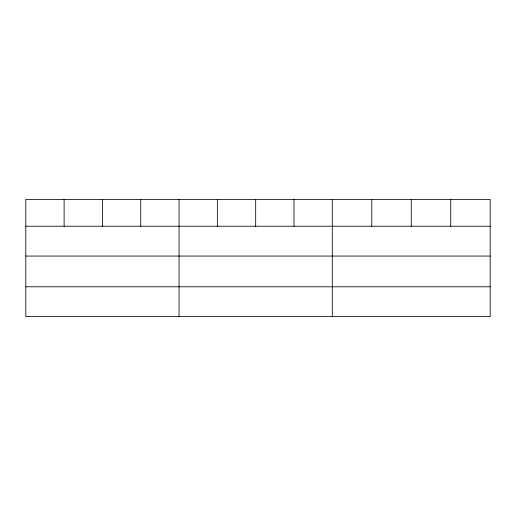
<?xml version="1.0" encoding="UTF-8"?>
<svg xmlns="http://www.w3.org/2000/svg" width="516" height="516" viewBox="0 0 516 516"><rect width="100%" height="100%" fill="white"/><g stroke="black" fill="none" stroke-linecap="round" stroke-linejoin="round"><path stroke-width="0.77" d="M490.2 256.059L490.2 199.376L25.8 199.376L25.8 316.624L490.2 316.624L490.2 256.059L25.8 256.059M25.8 226.227L490.2 226.227M25.8 286.793L490.2 286.793M450.726 199.376L450.726 226.227M411.252 199.376L411.252 226.227M371.778 199.376L371.778 226.227M332.304 199.376L332.304 316.624M293.991 199.376L293.991 226.227M255.678 199.376L255.678 226.227M217.365 199.376L217.365 226.227M179.052 199.376L179.052 316.624M140.739 199.376L140.739 226.227M102.426 199.376L102.426 226.227M64.113 199.376L64.113 226.227"/></g></svg>
